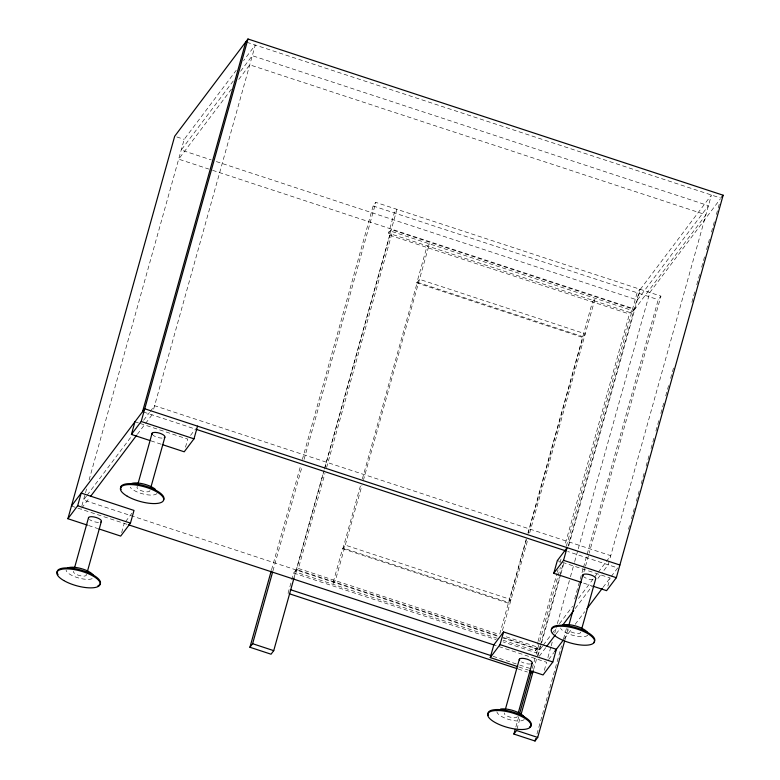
<?xml version="1.0" encoding="UTF-8"?>
<svg xmlns="http://www.w3.org/2000/svg" width="780" height="780" viewBox="0 0 780 780"><rect width="100%" height="100%" fill="white"/><g stroke="black" fill="none" stroke-linecap="round" stroke-linejoin="round"><path stroke-width="0.58" stroke-dasharray="3.9 2.92" d="M81.9 505.742L85.186 493.954M85.517 492.784L87.145 486.935M89.105 479.915L184.187 139.376L236.233 70.327M153.631 409.12L255.284 45.045L243.555 60.606M121.66 532.623L124.234 523.399M185.503 447.184L187.756 439.111L139.552 423.267M271.557 569.8L300.398 466.518M302.357 459.469L373.142 205.959L375.833 202.391L660.923 296.127L589.154 553.166M272.932 570.931L302.094 466.469M304.064 459.43L375.833 202.391M288.044 593.336L291.505 580.934M291.817 579.813L293.709 573.047L296.39 569.478L498.771 636.022M388.596 233.191L391.287 229.622L634.14 309.475L631.449 313.034L388.596 233.191L394.261 212.901L396.952 209.332L323.544 472.241M294.187 577.375L323.212 473.411M497.299 638.323L295.718 572.042L389.756 235.228L392.447 231.67L632.131 310.469L629.441 314.038L564.895 545.23M295.718 572.042L298.399 568.483L324.948 473.421M326.586 467.552L392.447 231.67M342.586 548.691L508.355 603.193L511.046 599.625L345.277 545.123L342.586 548.691L332.67 584.2L335.361 580.632L361.949 485.404M416.793 282.886L419.484 279.328L585.263 333.83L582.572 337.399L416.793 282.886L426.709 247.377L429.4 243.818L363.538 479.7M360.399 485.979L343.073 548.038L508.852 602.55L526.5 539.321M362.359 478.959L417.29 282.243L583.06 336.745L528.138 533.462M499.756 634.013L526.295 538.951M527.933 533.081L592.488 301.889L595.179 298.321L529.639 533.033M502.417 630.552L527.719 539.916M503.061 640.224L535.402 650.851L537.693 642.642M538.024 641.462L557.027 573.398M557.359 572.227L558.012 569.878M559.981 562.838L561.288 558.139M515.863 727.018L518.817 716.45M532.252 668.333L535.86 655.414M536.182 654.245L539.399 642.593M539.731 641.423L560.43 567.392M566.329 546.263L637.114 292.744L639.805 289.185L568.035 546.224M516.916 729.319L520.192 717.581M533.588 669.62L540.179 645.986M540.511 644.807L559.514 576.732M559.845 575.562L562.789 565.003M538.044 655.717L541.33 643.929M541.661 642.759L560.606 574.889M560.937 573.719L564.203 562.01M568.776 545.63L640.331 289.351L711.428 195.019L609.492 560.128M544.333 670.332L546.585 662.269L494.939 645.284M547.892 657.589L550.836 647.049M551.167 645.879L552.474 641.199M554.755 633.009L556.062 628.329M557.368 623.649L570.112 578.009M570.443 576.839L574.363 562.799M574.684 561.629L577.951 549.929M578.282 548.759L649.837 292.481L720.203 199.114M536.981 733.96L561.561 645.928M563.53 638.888L566.475 628.329M574.675 598.981L583.187 568.464M583.518 567.294L658.232 299.686L660.923 296.127M564.905 640.019L567.859 629.45M583.908 571.945L585.224 567.245M585.546 566.075L588.832 554.336M609.17 561.298L608.185 564.808L603.057 571.613M607.864 586.053L610.116 577.98L557.32 560.625M628.475 529.318L629.782 524.628M631.41 518.778L634.676 507.078M636.314 501.228L639.581 489.528M641.218 483.678L644.485 471.968M646.113 466.118L649.379 454.418M651.017 448.568L654.283 436.868M655.912 431.018L659.188 419.308M660.816 413.459L664.082 401.758M665.72 395.909L668.986 384.209M670.615 378.358L673.891 366.649M691.86 302.289L695.126 290.589M696.755 284.739L700.021 273.039M701.659 267.189L704.925 255.479M706.563 249.629L709.829 237.929M711.457 232.079L714.724 220.379M716.362 214.529L719.628 202.82M233.259 80.984L181.214 150.033L211.312 159.929M240.581 71.253L252.31 55.692L708.454 205.666L637.358 300.007L215.943 161.45M231.436 89.135L178.659 159.159L208.767 169.055M238.768 79.414L249.766 64.828L705.91 214.802L634.813 309.133L209.918 169.435M86.424 496.148L83.489 500.038L497.952 636.304M87.155 495.173L131.869 435.844M143.598 420.284L149.458 412.503M150.189 411.538L154.586 405.697L610.74 555.672L606.333 561.512M81.676 508.19L89.739 497.494M137.377 434.284L152.041 414.833M125.629 521.547L131.908 513.211M190.554 435.406L194.737 429.848M535.402 650.851L538.093 647.283L504.601 636.275M542.568 646.123L539.633 650.013L502.583 637.825M543.299 645.148L551.362 634.452M552.094 633.477L556.491 627.646M559.426 623.756L572.617 606.245M578.487 598.465L593.873 578.048M594.614 577.073L597.538 573.183M598.27 572.208L605.602 562.487M539.282 656.224L545.883 647.468M556.14 633.857L560.537 628.017M575.201 608.566L592.059 586.199M597.928 578.419L602.326 572.588M548.681 659.49L553.917 652.538M564.184 638.927L571.506 629.197M575.172 624.341L584.707 611.696M603.028 587.379L617.692 567.928L567.664 551.48M246.841 42.266L720.934 198.139M176.797 136.948L184.187 139.376M373.142 205.959L658.232 299.686M389.756 235.228L629.441 314.038M143.598 412.055L194.873 428.912M134.959 421.756L138.411 422.887M150.93 440.846L161.265 444.249M583.615 583.118L591.649 585.751M298.399 568.483L498.829 634.384M503.402 637.543L539.253 649.331L536.562 652.899L503.022 641.872M293.709 573.047L496.09 639.59M71.438 506.044L127.247 524.394M493.106 656.312L518.554 664.677M519.704 665.057L531.268 668.86M88.559 525.515L97.734 528.538M518.944 667.027L528.128 670.039M518.173 669.006L527.426 672.048M149.965 490.464A6.718 2.291 15.6 0 1 142.155 491.01L140.556 490.415A6.718 2.291 15.6 0 1 137.66 486.525M162.055 438.097A6.718 2.291 15.6 0 1 157.17 437.239L155.571 436.644A6.718 2.291 15.6 0 1 153.055 435.211M156.985 493.457A14.332 4.875 15.6 0 1 143.949 494.169A14.332 4.875 15.6 0 1 130.201 487.237M580.768 632.102A6.718 2.291 15.6 0 1 572.959 632.648L571.36 632.053A6.718 2.291 15.6 0 1 567.908 628.621M592.858 579.735A6.718 2.291 15.6 0 1 587.974 578.877L586.375 578.282A6.718 2.291 15.6 0 1 583.859 576.859M587.788 635.096A14.332 4.875 15.6 0 1 574.753 635.817A14.332 4.875 15.6 0 1 561.005 628.885M517.237 716.391A6.718 2.291 15.6 0 1 509.438 716.937L507.829 716.342A6.718 2.291 15.6 0 1 504.377 712.91M530.624 663.936A6.718 2.291 15.6 0 1 524.443 663.166L522.844 662.571A6.718 2.291 15.6 0 1 521.44 661.879M524.258 719.384A14.332 4.875 15.6 0 1 509.408 719.638A14.332 4.875 15.6 0 1 496.889 711.721M86.112 574.06A6.718 2.291 15.6 0 1 78.634 575.289L77.025 574.694A6.718 2.291 15.6 0 1 73.573 571.262M98.534 522.376A6.718 2.291 15.6 0 1 93.639 521.527L92.04 520.933A6.718 2.291 15.6 0 1 89.524 519.5M92.186 578.663A14.332 4.875 15.6 0 1 76.82 577.444A14.332 4.875 15.6 0 1 66.085 570.082"/><path stroke-width="1.17" d="M87.409 525.135L67.899 518.719L174.681 136.256L247.982 39L723.138 195.224L616.346 577.697L606.577 590.665L592.8 586.131M57.408 571.428L57.681 570.443M67.899 518.719L77.668 505.752L81.208 493.077L134.004 510.432L130.465 523.117L120.695 536.084L98.885 528.908M74.558 567.752L88.588 517.491M87.292 571.828L101.322 521.567M149.789 440.476L131.42 434.44L134.959 421.756M120.939 487.139L121.212 486.164M142.535 411.703L245.788 41.915M131.42 434.44L141.2 421.473L247.982 39M138.079 483.473L152.12 433.202M150.823 487.539L164.853 437.278M162.416 444.629L184.216 451.796L193.986 438.828L197.535 426.143M294.05 577.873L273.731 650.647L271.05 654.206L249.931 647.264L271.226 570.97M249.931 647.264L252.613 643.695L272.61 572.101M517.803 666.646L490.249 657.589L493.798 644.904L503.568 631.937L556.364 649.301L552.825 661.976L543.046 674.944L529.279 670.42M490.249 657.589L500.029 644.621L503.568 631.937M505.362 709.4L519.392 659.139M553.78 573.3L557.32 560.625L567.089 547.658L563.55 560.332L553.78 573.3L581.324 582.358M518.427 712.306L532.126 663.205M564.574 641.189L537.703 737.432L535.021 741L513.903 734.058L515.209 729.358M519.47 714.1L531.268 671.853M520.845 715.231L533.306 670.634M530.449 726.96A22.405 7.625 15.6 0 0 503.002 710.931A22.405 7.625 15.6 0 0 494.54 722.153A22.405 7.625 15.6 0 0 530.449 726.96L530.722 725.975M535.021 741L535.675 738.65M568.883 625.111L582.923 574.85M581.626 629.187L595.657 578.926A6.718 2.291 15.6 0 0 592.205 575.484L590.596 574.889A6.718 2.291 15.6 0 0 583.118 576.118M593.98 642.671A22.405 7.625 15.6 0 0 566.533 626.642A22.405 7.625 15.6 0 0 558.071 637.874A22.405 7.625 15.6 0 0 593.98 642.671L594.253 641.696A22.405 7.625 15.6 0 0 575.221 627.413A22.405 7.625 15.6 0 0 551.47 629.723M71.438 506.044L144.739 408.788L619.885 565.012M90.47 496.519L136.646 435.25M721.666 197.174L723.138 195.224M546.614 646.503L555.409 634.832M562.741 625.102L573.739 610.516M530.897 673.189L532.243 671.404M554.648 651.573L563.443 639.902M586.901 608.78L602.297 588.354M513.903 734.058L516.584 730.49L537.703 737.432M195.721 429.185L565.666 550.826M141.2 421.473L193.986 438.828M563.55 560.332L616.346 577.697M77.668 505.752L130.465 523.117M500.029 644.621L552.825 661.976M128.407 524.774L494.247 645.06M290.726 589.768L490.796 655.551M289.195 593.716L517.023 668.626M252.613 643.695L273.731 650.647M164.297 437.726A6.718 2.291 15.6 0 0 161.401 433.846L159.793 433.251A6.718 2.291 15.6 0 0 152.315 434.479M121.124 489.557A22.405 7.625 15.6 0 1 142.525 485.267A22.405 7.625 15.6 0 1 163.449 500.048M131.225 483.649A14.332 4.875 15.6 0 1 155.239 489.216M562.029 625.287A14.332 4.875 15.6 0 1 575.611 625.96A14.332 4.875 15.6 0 1 587.545 632.434M531.57 663.653A6.718 2.291 15.6 0 0 528.674 659.773L527.075 659.178A6.718 2.291 15.6 0 0 519.587 660.407M488.407 715.484A22.405 7.625 15.6 0 1 511.69 711.701A22.405 7.625 15.6 0 1 529.552 726.999M500.614 709.02A14.332 4.875 15.6 0 1 524.014 716.713M100.766 522.015A6.718 2.291 15.6 0 0 97.87 518.125L96.271 517.53A6.718 2.291 15.6 0 0 88.462 518.076M58.071 574.616A22.405 7.625 15.6 0 1 80.886 570.053A22.405 7.625 15.6 0 1 97.939 585.78M67.704 567.938A14.332 4.875 15.6 0 1 81.286 568.6A14.332 4.875 15.6 0 1 93.21 575.075M127.267 496.226A22.405 7.625 15.6 0 0 163.176 501.023A22.405 7.625 15.6 0 0 135.73 484.994A22.405 7.625 15.6 0 0 127.267 496.226M63.736 580.515A22.405 7.625 15.6 0 0 99.645 585.312A22.405 7.625 15.6 0 0 72.199 569.283A22.405 7.625 15.6 0 0 63.736 580.515"/></g></svg>
